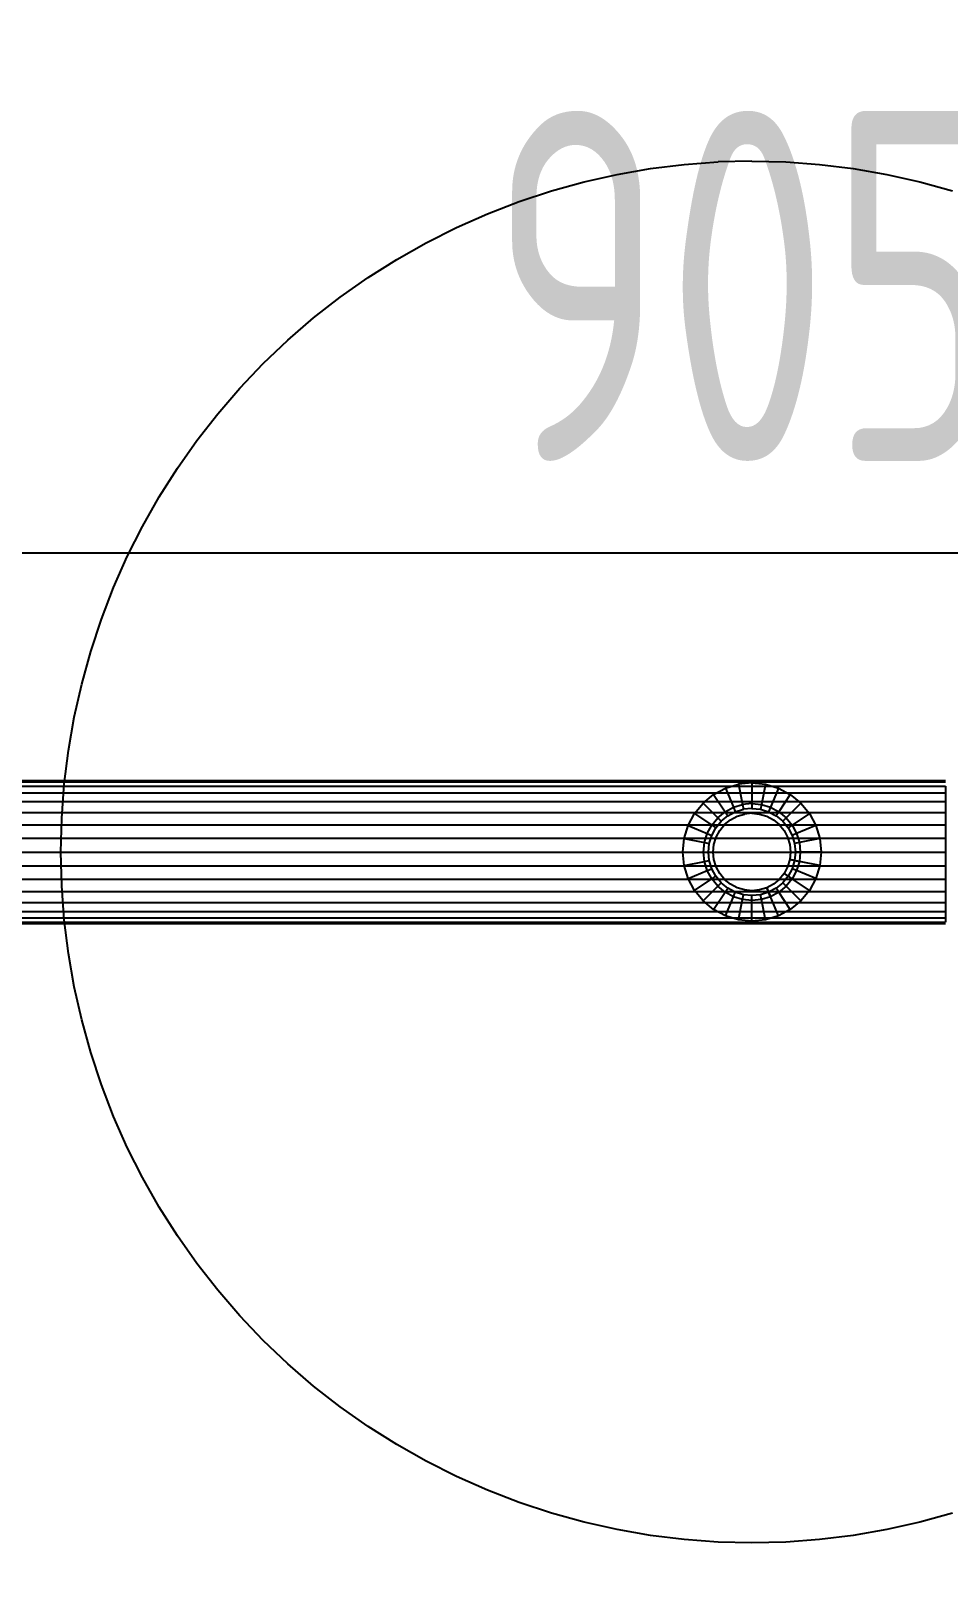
# Model space of a CAD drawing. Extents: x 11992 to 29481, y -6727 to 6811.
# Drawn here: x 17593.1 to 17792.4, y 2141.7 to 2478.8 of the extents above; entities that cross this region are included whole.
import ezdxf

# ---------------------------------------------------------------- set-up
doc = ezdxf.new("R2010")
doc.units = 0
doc.header["$MEASUREMENT"] = 0
doc.layers.get('0').update_dxf_attribs({"color": 8, "linetype": 'CONTINUOUS'})
doc.layers.get('Defpoints').update_dxf_attribs({"color": 8, "linetype": 'CONTINUOUS'})
doc.layers.add('zoylight 4标注', color=9, linetype='CONTINUOUS')
doc.layers.add('zoylight 5回路', color=4, linetype='CONTINUOUS')
doc.styles.add('CCD-DIM', font='archs.shx', dxfattribs={"width": 0.8})
doc.dimstyles.new('zoylight_DIM_40', dxfattribs={"dimscale": 40, "dimtxt": 1.9, "dimasz": 0.4, "dimexe": 0.5, "dimexo": 0.5, "dimgap": 0.5, "dimtad": 1, "dimdec": 0, "dimrnd": 5, "dimzin": 12, "dimdsep": 46, "dimtxsty": 'CCD-DIM', "dimblk": 'CCD_Dimension_Tick', "dimcen": 0.125, "dimclrd": 44, "dimclre": 44, "dimclrt": 50, "dimadec": 0, "dimazin": 0, "dimtfac": 1, "dimtdec": 0, "dimtmove": 2, "dimatfit": 3, "dimldrblk": 'CCD_Leader_Dot', "dimfxl": 0, "dimtvp": 1, "dimtolj": 1, "dimtzin": 0, "dimarcsym": 0})

# ---------------------------------------------------------------- blocks, each defined once
blk = doc.blocks.new('CCD_Dimension_Tick')
at = {"color": 0, "linetype": 'ByBlock'}
for p, q in [((-1.091, 0), (0, 0)), ((0, 0), (1.091, 0))]:
    blk.add_line(p, q, dxfattribs=at)
at = {"color": 0, "linetype": 'Continuous', "const_width": 0.608}
blk.add_lwpolyline([(-0.61, -0.61), (0.61, 0.61)], dxfattribs=at)
blk = doc.blocks.new('*D89')
at = {"layer": 'Defpoints', "color": 0, "linetype": 'Continuous'}
for p in [(17297.04, 2365.52), (17297.04, 2289.57, -312.03), (18199.83, 2289.57, -312.03)]:
    blk.add_point(p, dxfattribs=at)
at = {"layer": 'zoylight 4标注', "color": 44, "linetype": 'Continuous', "lineweight": -2}
blk.add_line((17297.04, 2309.57), (17297.04, 2385.52), dxfattribs=at)
at = {"layer": 'zoylight 4标注', "color": 44, "lineweight": -2}
for p, q in [((18199.83, 2309.57), (18199.83, 2385.52)), ((18183.83, 2365.52), (17313.04, 2365.52))]:
    blk.add_line(p, q, dxfattribs=at)
at = {"layer": 'zoylight 4标注', "color": 44, "linetype": 'Continuous', "lineweight": -2, "xscale": 16, "yscale": 16, "zscale": 16, "rotation": 180}
blk.add_blockref('CCD_Dimension_Tick', (17297.04, 2365.52), dxfattribs=at)
at = {"layer": 'zoylight 4标注', "color": 44, "linetype": 'Continuous', "lineweight": -2, "xscale": 16, "yscale": 16, "zscale": 16}
blk.add_blockref('CCD_Dimension_Tick', (18199.83, 2365.52), dxfattribs=at)
at = {"layer": 'zoylight 4标注', "color": 50, "linetype": 'Continuous', "insert": (17748.43, 2423.52), "char_height": 76, "attachment_point": 5, "style": 'CCD-DIM'}
blk.add_mtext('\\A1;905', dxfattribs=at)
blk = doc.blocks.new('CCD_Leader_Dot')
at = {"color": 0, "linetype": 'ByBlock'}
blk.add_line((-5, 0), (-10, 0), dxfattribs=at)
at = {"color": 0, "linetype": 'ByBlock', "const_width": 5}
blk.add_lwpolyline([(-2.5, 0, 1), (2.5, 0, 1)], format="xyb", close=True, dxfattribs=at)

msp = doc.modelspace()

# ---------------------------------------------------------------- linework, layer by layer
for p, q in [((17720.36, 2447.71, -324.03), (17727.61, 2448.97, -324.03)), ((17720.36, 2447.71, -312.03), (17727.61, 2448.97, -312.03)), ((17727.61, 2448.97, -324.03), (17734.92, 2449.87, -324.03)), ((17727.61, 2448.97, -312.03), (17734.92, 2449.87, -312.03)), ((17727.61, 2448.97, -324.03), (17727.61, 2448.97, -312.03)), ((17734.92, 2449.87, -324.03), (17742.26, 2450.42, -324.03)), ((17734.92, 2449.87, -312.03), (17742.26, 2450.42, -312.03)), ((17734.92, 2449.87, -324.03), (17734.92, 2449.87, -312.03)), ((17749.62, 2450.6, -324.03), (17742.26, 2450.42, -324.03)), ((17749.62, 2450.6, -312.03), (17742.26, 2450.42, -312.03)), ((17742.26, 2450.42, -324.03), (17742.26, 2450.42, -312.03)), ((17749.62, 2450.6, -324.03), (17756.98, 2450.42, -324.03)), ((17749.62, 2450.6, -312.03), (17756.98, 2450.42, -312.03)), ((17749.62, 2450.6, -324.03), (17749.62, 2450.6, -312.03)), ((17756.98, 2450.42, -324.03), (17756.98, 2450.42, -312.03)), ((17756.98, 2450.42, -324.03), (17764.32, 2449.87, -324.03)), ((17756.98, 2450.42, -312.03), (17764.32, 2449.87, -312.03)), ((17764.32, 2449.87, -324.03), (17764.32, 2449.87, -312.03)), ((17764.32, 2449.87, -324.03), (17771.63, 2448.97, -324.03)), ((17764.32, 2449.87, -312.03), (17771.63, 2448.97, -312.03)), ((17771.63, 2448.97, -324.03), (17771.63, 2448.97, -312.03)), ((17771.63, 2448.97, -324.03), (17778.88, 2447.71, -324.03)), ((17771.63, 2448.97, -312.03), (17778.88, 2447.71, -312.03)), ((17706.08, 2444.14, -324.03), (17713.17, 2446.1, -324.03)), ((17706.08, 2444.14, -312.03), (17713.17, 2446.1, -312.03)), ((17713.17, 2446.1, -324.03), (17720.36, 2447.71, -324.03)), ((17713.17, 2446.1, -312.03), (17720.36, 2447.71, -312.03)), ((17713.17, 2446.1, -324.03), (17713.17, 2446.1, -312.03)), ((17720.36, 2447.71, -324.03), (17720.36, 2447.71, -312.03)), ((17778.88, 2447.71, -324.03), (17778.88, 2447.71, -312.03)), ((17778.88, 2447.71, -324.03), (17786.07, 2446.1, -324.03)), ((17778.88, 2447.71, -312.03), (17786.07, 2446.1, -312.03)), ((17786.07, 2446.1, -324.03), (17786.07, 2446.1, -312.03)), ((17786.07, 2446.1, -324.03), (17793.16, 2444.14, -324.03)), ((17786.07, 2446.1, -312.03), (17793.16, 2444.14, -312.03)), ((17692.22, 2439.18, -324.03), (17699.09, 2441.83, -324.03)), ((17692.22, 2439.18, -312.03), (17699.09, 2441.83, -312.03)), ((17699.09, 2441.83, -324.03), (17706.08, 2444.14, -324.03)), ((17699.09, 2441.83, -312.03), (17706.08, 2444.14, -312.03)), ((17699.09, 2441.83, -324.03), (17699.09, 2441.83, -312.03)), ((17706.08, 2444.14, -324.03), (17706.08, 2444.14, -312.03)), ((17685.49, 2436.2, -324.03), (17692.22, 2439.18, -324.03)), ((17685.49, 2436.2, -312.03), (17692.22, 2439.18, -312.03)), ((17692.22, 2439.18, -324.03), (17692.22, 2439.18, -312.03)), ((17678.91, 2432.89, -324.03), (17685.49, 2436.2, -324.03)), ((17678.91, 2432.89, -312.03), (17685.49, 2436.2, -312.03)), ((17685.49, 2436.2, -324.03), (17685.49, 2436.2, -312.03)), ((17672.51, 2429.26, -324.03), (17678.91, 2432.89, -324.03)), ((17672.51, 2429.26, -312.03), (17678.91, 2432.89, -312.03)), ((17678.91, 2432.89, -324.03), (17678.91, 2432.89, -312.03)), ((17666.29, 2425.32, -324.03), (17672.51, 2429.26, -324.03)), ((17666.29, 2425.32, -312.03), (17672.51, 2429.26, -312.03)), ((17672.51, 2429.26, -324.03), (17672.51, 2429.26, -312.03)), ((17660.27, 2421.08, -324.03), (17666.29, 2425.32, -324.03)), ((17660.27, 2421.08, -312.03), (17666.29, 2425.32, -312.03)), ((17666.29, 2425.32, -324.03), (17666.29, 2425.32, -312.03)), ((17654.46, 2416.55, -324.03), (17660.27, 2421.08, -324.03)), ((17654.46, 2416.55, -312.03), (17660.27, 2421.08, -312.03)), ((17660.27, 2421.08, -324.03), (17660.27, 2421.08, -312.03)), ((17648.89, 2411.74, -324.03), (17654.46, 2416.55, -324.03)), ((17648.89, 2411.74, -312.03), (17654.46, 2416.55, -312.03)), ((17654.46, 2416.55, -324.03), (17654.46, 2416.55, -312.03)), ((17643.55, 2406.66, -324.03), (17648.89, 2411.74, -324.03)), ((17643.55, 2406.66, -312.03), (17648.89, 2411.74, -312.03)), ((17648.89, 2411.74, -324.03), (17648.89, 2411.74, -312.03)), ((17638.48, 2401.33, -324.03), (17643.55, 2406.66, -324.03)), ((17638.48, 2401.33, -312.03), (17643.55, 2406.66, -312.03)), ((17643.55, 2406.66, -324.03), (17643.55, 2406.66, -312.03)), ((17633.67, 2395.76, -324.03), (17638.48, 2401.33, -324.03)), ((17633.67, 2395.76, -312.03), (17638.48, 2401.33, -312.03)), ((17638.48, 2401.33, -324.03), (17638.48, 2401.33, -312.03)), ((17629.14, 2389.95, -324.03), (17633.67, 2395.76, -324.03)), ((17629.14, 2389.95, -312.03), (17633.67, 2395.76, -312.03)), ((17633.67, 2395.76, -324.03), (17633.67, 2395.76, -312.03)), ((17624.9, 2383.93, -324.03), (17629.14, 2389.95, -324.03)), ((17624.9, 2383.93, -312.03), (17629.14, 2389.95, -312.03)), ((17629.14, 2389.95, -324.03), (17629.14, 2389.95, -312.03)), ((17620.96, 2377.71, -324.03), (17624.9, 2383.93, -324.03)), ((17620.96, 2377.71, -312.03), (17624.9, 2383.93, -312.03)), ((17624.9, 2383.93, -324.03), (17624.9, 2383.93, -312.03)), ((17617.33, 2371.31, -324.03), (17620.96, 2377.71, -324.03)), ((17617.33, 2371.31, -312.03), (17620.96, 2377.71, -312.03)), ((17620.96, 2377.71, -324.03), (17620.96, 2377.71, -312.03)), ((17614.02, 2364.73, -324.03), (17617.33, 2371.31, -324.03)), ((17614.02, 2364.73, -312.03), (17617.33, 2371.31, -312.03)), ((17617.33, 2371.31, -324.03), (17617.33, 2371.31, -312.03)), ((17611.04, 2358, -324.03), (17614.02, 2364.73, -324.03)), ((17611.04, 2358, -312.03), (17614.02, 2364.73, -312.03)), ((17614.02, 2364.73, -324.03), (17614.02, 2364.73, -312.03)), ((17608.39, 2351.13, -324.03), (17611.04, 2358, -324.03)), ((17608.39, 2351.13, -312.03), (17611.04, 2358, -312.03)), ((17611.04, 2358, -324.03), (17611.04, 2358, -312.03)), ((17606.08, 2344.14, -324.03), (17608.39, 2351.13, -324.03)), ((17606.08, 2344.14, -312.03), (17608.39, 2351.13, -312.03)), ((17608.39, 2351.13, -324.03), (17608.39, 2351.13, -312.03)), ((17604.12, 2337.04, -324.03), (17606.08, 2344.14, -324.03)), ((17604.12, 2337.04, -312.03), (17606.08, 2344.14, -312.03)), ((17606.08, 2344.14, -324.03), (17606.08, 2344.14, -312.03)), ((17602.5, 2329.86, -324.03), (17604.12, 2337.04, -324.03)), ((17602.5, 2329.86, -312.03), (17604.12, 2337.04, -312.03)), ((17604.12, 2337.04, -324.03), (17604.12, 2337.04, -312.03)), ((17601.24, 2322.61, -324.03), (17602.5, 2329.86, -324.03)), ((17601.24, 2322.61, -312.03), (17602.5, 2329.86, -312.03)), ((17602.5, 2329.86, -324.03), (17602.5, 2329.86, -312.03)), ((17600.34, 2315.3, -324.03), (17601.24, 2322.61, -324.03)), ((17600.34, 2315.3, -312.03), (17601.24, 2322.61, -312.03)), ((17601.24, 2322.61, -324.03), (17601.24, 2322.61, -312.03)), ((17311.62, 2316.1, -240.43), (17791.62, 2316.1, -240.43)), ((17311.62, 2315.8, -243.45), (17791.62, 2315.8, -243.45)), ((17311.62, 2315.8, -237.4), (17791.62, 2315.8, -237.4)), ((17311.62, 2314.92, -246.36), (17791.62, 2314.92, -246.36)), ((17311.62, 2314.92, -234.49), (17791.62, 2314.92, -234.49)), ((17311.62, 2313.48, -231.81), (17791.62, 2313.48, -231.81)), ((17311.62, 2313.48, -249.04), (17791.62, 2313.48, -249.04)), ((17599.8, 2307.96, -324.03), (17600.34, 2315.3, -324.03)), ((17599.8, 2307.96, -312.03), (17600.34, 2315.3, -312.03)), ((17600.34, 2315.3, -324.03), (17600.34, 2315.3, -312.03)), ((17739.01, 2311.2, -312.03), (17741.29, 2313.07, -312.03)), ((17739.01, 2311.2, -287.03), (17741.29, 2313.07, -287.03)), ((17741.29, 2313.07, -312.03), (17743.88, 2314.46, -312.03)), ((17741.29, 2313.07, -287.03), (17743.88, 2314.46, -287.03)), ((17741.29, 2313.07, -312.03), (17741.29, 2313.07, -287.03)), ((17741.29, 2313.07, -287.03), (17743.79, 2309.33, -287.03)), ((17743.88, 2314.46, -312.03), (17746.69, 2315.31, -312.03)), ((17743.88, 2314.46, -287.03), (17746.69, 2315.31, -287.03)), ((17743.88, 2314.46, -312.03), (17743.88, 2314.46, -287.03)), ((17743.88, 2314.46, -287.03), (17745.6, 2310.3, -287.03)), ((17749.62, 2315.6, -312.03), (17746.69, 2315.31, -312.03)), ((17749.62, 2315.6, -287.03), (17746.69, 2315.31, -287.03)), ((17746.69, 2315.31, -312.03), (17746.69, 2315.31, -287.03)), ((17746.69, 2315.31, -287.03), (17747.57, 2310.9, -287.03)), ((17749.62, 2315.6, -312.03), (17752.55, 2315.31, -312.03)), ((17749.62, 2315.6, -287.03), (17752.55, 2315.31, -287.03)), ((17749.62, 2315.6, -312.03), (17749.62, 2315.6, -287.03)), ((17749.62, 2315.6, -287.03), (17749.62, 2311.1, -287.03)), ((17752.55, 2315.31, -287.03), (17751.67, 2310.9, -287.03)), ((17752.55, 2315.31, -312.03), (17752.55, 2315.31, -287.03)), ((17752.55, 2315.31, -312.03), (17755.36, 2314.46, -312.03)), ((17752.55, 2315.31, -287.03), (17755.36, 2314.46, -287.03)), ((17755.36, 2314.46, -287.03), (17753.64, 2310.3, -287.03)), ((17755.36, 2314.46, -312.03), (17755.36, 2314.46, -287.03)), ((17755.36, 2314.46, -312.03), (17757.95, 2313.07, -312.03)), ((17755.36, 2314.46, -287.03), (17757.95, 2313.07, -287.03)), ((17757.95, 2313.07, -287.03), (17755.45, 2309.33, -287.03)), ((17757.95, 2313.07, -312.03), (17757.95, 2313.07, -287.03)), ((17757.95, 2313.07, -312.03), (17760.23, 2311.2, -312.03)), ((17757.95, 2313.07, -287.03), (17760.23, 2311.2, -287.03)), ((17791.62, 2314.92, -246.36), (17791.62, 2286.28, -234.49)), ((17791.62, 2313.48, -249.04), (17791.62, 2285.39, -243.45)), ((17311.62, 2311.56, -229.47), (17791.62, 2311.56, -229.47)), ((17311.62, 2311.56, -251.39), (17791.62, 2311.56, -251.39)), ((17737.15, 2308.93, -312.03), (17739.01, 2311.2, -312.03)), ((17737.15, 2308.93, -287.03), (17739.01, 2311.2, -287.03)), ((17739.01, 2311.2, -312.03), (17739.01, 2311.2, -287.03)), ((17739.01, 2311.2, -287.03), (17742.2, 2308.02, -287.03)), ((17743.79, 2309.33, -287.03), (17745.6, 2310.3, -287.03)), ((17743.79, 2309.33, -278.03), (17745.6, 2310.3, -278.03)), ((17743.79, 2309.33, -266.03), (17745.6, 2310.3, -266.03)), ((17745.6, 2310.3, -287.03), (17747.57, 2310.9, -287.03)), ((17745.6, 2310.3, -278.03), (17747.57, 2310.9, -278.03)), ((17745.6, 2310.3, -266.03), (17747.57, 2310.9, -266.03)), ((17745.6, 2310.3, -287.03), (17745.6, 2310.3, -278.03)), ((17745.6, 2310.3, -278.03), (17745.6, 2310.3, -266.03)), ((17745.6, 2310.3, -266.03), (17746, 2309.33, -266.03)), ((17746, 2309.33, -266.03), (17747.78, 2309.87, -266.03)), ((17746, 2309.33, -246.03), (17747.78, 2309.87, -246.03)), ((17749.62, 2311.1, -287.03), (17747.57, 2310.9, -287.03)), ((17749.62, 2311.1, -278.03), (17747.57, 2310.9, -278.03)), ((17749.62, 2311.1, -266.03), (17747.57, 2310.9, -266.03)), ((17747.57, 2310.9, -287.03), (17747.57, 2310.9, -278.03)), ((17747.57, 2310.9, -278.03), (17747.57, 2310.9, -266.03)), ((17747.57, 2310.9, -266.03), (17747.78, 2309.87, -266.03)), ((17749.62, 2310.05, -266.03), (17747.78, 2309.87, -266.03)), ((17749.62, 2310.05, -246.03), (17747.78, 2309.87, -246.03)), ((17747.78, 2309.87, -266.03), (17747.78, 2309.87, -246.03)), ((17749.62, 2311.1, -287.03), (17751.67, 2310.9, -287.03)), ((17749.62, 2311.1, -278.03), (17751.67, 2310.9, -278.03)), ((17749.62, 2311.1, -287.03), (17749.62, 2311.1, -278.03)), ((17749.62, 2311.1, -278.03), (17749.62, 2311.1, -266.03)), ((17749.62, 2311.1, -266.03), (17751.67, 2310.9, -266.03)), ((17749.62, 2311.1, -266.03), (17749.62, 2310.05, -266.03)), ((17749.62, 2310.05, -266.03), (17751.46, 2309.87, -266.03)), ((17749.62, 2310.05, -246.03), (17751.46, 2309.87, -246.03)), ((17749.62, 2310.05, -266.03), (17749.62, 2310.05, -246.03)), ((17751.67, 2310.9, -266.03), (17751.46, 2309.87, -266.03)), ((17751.46, 2309.87, -266.03), (17753.24, 2309.33, -266.03)), ((17751.46, 2309.87, -246.03), (17753.24, 2309.33, -246.03)), ((17751.46, 2309.87, -266.03), (17751.46, 2309.87, -246.03)), ((17751.67, 2310.9, -287.03), (17753.64, 2310.3, -287.03)), ((17751.67, 2310.9, -278.03), (17753.64, 2310.3, -278.03)), ((17751.67, 2310.9, -287.03), (17751.67, 2310.9, -278.03)), ((17751.67, 2310.9, -278.03), (17751.67, 2310.9, -266.03)), ((17751.67, 2310.9, -266.03), (17753.64, 2310.3, -266.03)), ((17753.64, 2310.3, -266.03), (17753.24, 2309.33, -266.03)), ((17753.64, 2310.3, -287.03), (17755.45, 2309.33, -287.03)), ((17753.64, 2310.3, -278.03), (17755.45, 2309.33, -278.03)), ((17753.64, 2310.3, -287.03), (17753.64, 2310.3, -278.03)), ((17753.64, 2310.3, -278.03), (17753.64, 2310.3, -266.03)), ((17753.64, 2310.3, -266.03), (17755.45, 2309.33, -266.03)), ((17760.23, 2311.2, -287.03), (17757.05, 2308.02, -287.03)), ((17760.23, 2311.2, -312.03), (17760.23, 2311.2, -287.03)), ((17760.23, 2311.2, -312.03), (17762.09, 2308.93, -312.03)), ((17760.23, 2311.2, -287.03), (17762.09, 2308.93, -287.03)), ((17311.62, 2309.21, -227.54), (17791.62, 2309.21, -227.54)), ((17311.62, 2309.21, -253.31), (17791.62, 2309.21, -253.31)), ((17311.62, 2306.53, -226.11), (17791.62, 2306.53, -226.11)), ((17311.62, 2306.53, -254.75), (17791.62, 2306.53, -254.75)), ((17599.62, 2300.6, -324.03), (17599.8, 2307.96, -324.03)), ((17599.62, 2300.6, -312.03), (17599.8, 2307.96, -312.03)), ((17599.8, 2307.96, -324.03), (17599.8, 2307.96, -312.03)), ((17734.91, 2303.52, -312.03), (17735.76, 2306.34, -312.03)), ((17734.91, 2303.52, -287.03), (17735.76, 2306.34, -287.03)), ((17735.76, 2306.34, -312.03), (17737.15, 2308.93, -312.03)), ((17735.76, 2306.34, -287.03), (17737.15, 2308.93, -287.03)), ((17735.76, 2306.34, -312.03), (17735.76, 2306.34, -287.03)), ((17735.76, 2306.34, -287.03), (17739.92, 2304.62, -287.03)), ((17737.15, 2308.93, -312.03), (17737.15, 2308.93, -287.03)), ((17737.15, 2308.93, -287.03), (17740.89, 2306.43, -287.03)), ((17739.92, 2304.62, -287.03), (17740.89, 2306.43, -287.03)), ((17739.92, 2304.62, -278.03), (17740.89, 2306.43, -278.03)), ((17739.92, 2304.62, -266.03), (17740.89, 2306.43, -266.03)), ((17740.89, 2306.43, -287.03), (17742.2, 2308.02, -287.03)), ((17740.89, 2306.43, -278.03), (17742.2, 2308.02, -278.03)), ((17740.89, 2306.43, -266.03), (17742.2, 2308.02, -266.03)), ((17740.89, 2306.43, -287.03), (17740.89, 2306.43, -278.03)), ((17740.89, 2306.43, -278.03), (17740.89, 2306.43, -266.03)), ((17740.89, 2306.43, -266.03), (17741.76, 2305.85, -266.03)), ((17741.76, 2305.85, -266.03), (17742.94, 2307.28, -266.03)), ((17741.76, 2305.85, -246.03), (17742.94, 2307.28, -246.03)), ((17742.2, 2308.02, -287.03), (17743.79, 2309.33, -287.03)), ((17742.2, 2308.02, -278.03), (17743.79, 2309.33, -278.03)), ((17742.2, 2308.02, -266.03), (17743.79, 2309.33, -266.03)), ((17742.2, 2308.02, -287.03), (17742.2, 2308.02, -278.03)), ((17742.2, 2308.02, -278.03), (17742.2, 2308.02, -266.03)), ((17742.2, 2308.02, -266.03), (17742.94, 2307.28, -266.03)), ((17742.64, 2305.26, -282.03), (17743.68, 2306.54, -282.03)), ((17742.94, 2307.28, -266.03), (17744.37, 2308.45, -266.03)), ((17742.94, 2307.28, -246.03), (17744.37, 2308.45, -246.03)), ((17742.94, 2307.28, -266.03), (17742.94, 2307.28, -246.03)), ((17743.68, 2306.54, -282.03), (17744.95, 2307.58, -282.03)), ((17743.79, 2309.33, -287.03), (17743.79, 2309.33, -278.03)), ((17743.79, 2309.33, -278.03), (17743.79, 2309.33, -266.03)), ((17743.79, 2309.33, -266.03), (17744.37, 2308.45, -266.03)), ((17744.37, 2308.45, -266.03), (17746, 2309.33, -266.03)), ((17744.37, 2308.45, -246.03), (17746, 2309.33, -246.03)), ((17744.37, 2308.45, -266.03), (17744.37, 2308.45, -246.03)), ((17744.95, 2307.58, -282.03), (17746.41, 2308.36, -282.03)), ((17746, 2309.33, -266.03), (17746, 2309.33, -246.03)), ((17746.41, 2308.36, -282.03), (17747.98, 2308.84, -282.03)), ((17749.62, 2309, -282.03), (17747.98, 2308.84, -282.03)), ((17749.62, 2309, -282.03), (17751.26, 2308.84, -282.03)), ((17751.26, 2308.84, -282.03), (17752.84, 2308.36, -282.03)), ((17752.84, 2308.36, -282.03), (17754.29, 2307.58, -282.03)), ((17753.24, 2309.33, -266.03), (17754.87, 2308.45, -266.03)), ((17753.24, 2309.33, -246.03), (17754.87, 2308.45, -246.03)), ((17753.24, 2309.33, -266.03), (17753.24, 2309.33, -246.03)), ((17754.29, 2307.58, -282.03), (17755.56, 2306.54, -282.03)), ((17755.45, 2309.33, -266.03), (17754.87, 2308.45, -266.03)), ((17754.87, 2308.45, -266.03), (17756.3, 2307.28, -266.03)), ((17754.87, 2308.45, -246.03), (17756.3, 2307.28, -246.03)), ((17754.87, 2308.45, -266.03), (17754.87, 2308.45, -246.03)), ((17755.45, 2309.33, -287.03), (17757.05, 2308.02, -287.03)), ((17755.45, 2309.33, -278.03), (17757.05, 2308.02, -278.03)), ((17755.45, 2309.33, -287.03), (17755.45, 2309.33, -278.03)), ((17755.45, 2309.33, -278.03), (17755.45, 2309.33, -266.03)), ((17755.45, 2309.33, -266.03), (17757.05, 2308.02, -266.03)), ((17755.56, 2306.54, -282.03), (17756.6, 2305.26, -282.03)), ((17757.05, 2308.02, -266.03), (17756.3, 2307.28, -266.03)), ((17756.3, 2307.28, -266.03), (17757.48, 2305.85, -266.03)), ((17756.3, 2307.28, -246.03), (17757.48, 2305.85, -246.03)), ((17756.3, 2307.28, -266.03), (17756.3, 2307.28, -246.03)), ((17757.05, 2308.02, -287.03), (17758.35, 2306.43, -287.03)), ((17757.05, 2308.02, -278.03), (17758.35, 2306.43, -278.03)), ((17757.05, 2308.02, -287.03), (17757.05, 2308.02, -278.03)), ((17757.05, 2308.02, -278.03), (17757.05, 2308.02, -266.03)), ((17757.05, 2308.02, -266.03), (17758.35, 2306.43, -266.03)), ((17758.35, 2306.43, -266.03), (17757.48, 2305.85, -266.03)), ((17762.09, 2308.93, -287.03), (17758.35, 2306.43, -287.03)), ((17758.35, 2306.43, -287.03), (17759.32, 2304.62, -287.03)), ((17758.35, 2306.43, -278.03), (17759.32, 2304.62, -278.03)), ((17758.35, 2306.43, -287.03), (17758.35, 2306.43, -278.03)), ((17758.35, 2306.43, -278.03), (17758.35, 2306.43, -266.03)), ((17758.35, 2306.43, -266.03), (17759.32, 2304.62, -266.03)), ((17763.48, 2306.34, -287.03), (17759.32, 2304.62, -287.03)), ((17762.09, 2308.93, -312.03), (17762.09, 2308.93, -287.03)), ((17762.09, 2308.93, -312.03), (17763.48, 2306.34, -312.03)), ((17762.09, 2308.93, -287.03), (17763.48, 2306.34, -287.03)), ((17763.48, 2306.34, -312.03), (17763.48, 2306.34, -287.03)), ((17763.48, 2306.34, -312.03), (17764.33, 2303.52, -312.03)), ((17763.48, 2306.34, -287.03), (17764.33, 2303.52, -287.03)), ((17311.62, 2303.62, -225.22), (17791.62, 2303.62, -225.22)), ((17311.62, 2303.62, -255.63), (17791.62, 2303.62, -255.63)), ((17734.62, 2300.6, -312.03), (17734.91, 2303.52, -312.03)), ((17734.62, 2300.6, -287.03), (17734.91, 2303.52, -287.03)), ((17734.91, 2303.52, -312.03), (17734.91, 2303.52, -287.03)), ((17734.91, 2303.52, -287.03), (17739.32, 2302.65, -287.03)), ((17739.32, 2302.65, -287.03), (17739.92, 2304.62, -287.03)), ((17739.32, 2302.65, -278.03), (17739.92, 2304.62, -278.03)), ((17739.32, 2302.65, -266.03), (17739.92, 2304.62, -266.03)), ((17739.92, 2304.62, -287.03), (17739.92, 2304.62, -278.03)), ((17739.92, 2304.62, -278.03), (17739.92, 2304.62, -266.03)), ((17739.92, 2304.62, -266.03), (17740.89, 2304.21, -266.03)), ((17740.35, 2302.44, -266.03), (17740.89, 2304.21, -266.03)), ((17740.35, 2302.44, -246.03), (17740.89, 2304.21, -246.03)), ((17740.89, 2304.21, -266.03), (17741.76, 2305.85, -266.03)), ((17740.89, 2304.21, -246.03), (17741.76, 2305.85, -246.03)), ((17740.89, 2304.21, -266.03), (17740.89, 2304.21, -246.03)), ((17741.38, 2302.24, -282.03), (17741.86, 2303.81, -282.03)), ((17741.76, 2305.85, -266.03), (17741.76, 2305.85, -246.03)), ((17741.86, 2303.81, -282.03), (17742.64, 2305.26, -282.03)), ((17756.6, 2305.26, -282.03), (17757.38, 2303.81, -282.03)), ((17757.38, 2303.81, -282.03), (17757.86, 2302.24, -282.03)), ((17757.48, 2305.85, -266.03), (17758.35, 2304.21, -266.03)), ((17757.48, 2305.85, -246.03), (17758.35, 2304.21, -246.03)), ((17757.48, 2305.85, -266.03), (17757.48, 2305.85, -246.03)), ((17759.32, 2304.62, -266.03), (17758.35, 2304.21, -266.03)), ((17758.35, 2304.21, -266.03), (17758.89, 2302.44, -266.03)), ((17758.35, 2304.21, -246.03), (17758.89, 2302.44, -246.03)), ((17758.35, 2304.21, -266.03), (17758.35, 2304.21, -246.03)), ((17759.32, 2304.62, -287.03), (17759.92, 2302.65, -287.03)), ((17759.32, 2304.62, -278.03), (17759.92, 2302.65, -278.03)), ((17759.32, 2304.62, -287.03), (17759.32, 2304.62, -278.03)), ((17759.32, 2304.62, -278.03), (17759.32, 2304.62, -266.03)), ((17759.32, 2304.62, -266.03), (17759.92, 2302.65, -266.03)), ((17764.33, 2303.52, -287.03), (17759.92, 2302.65, -287.03)), ((17764.33, 2303.52, -312.03), (17764.33, 2303.52, -287.03)), ((17764.33, 2303.52, -312.03), (17764.62, 2300.6, -312.03)), ((17764.33, 2303.52, -287.03), (17764.62, 2300.6, -287.03)), ((17299.62, 2300.6, -209.43), (17791.62, 2300.6, -224.93)), ((17299.62, 2300.6, -271.43), (17791.62, 2300.6, -255.93)), ((17599.8, 2293.24, -324.03), (17599.62, 2300.6, -324.03)), ((17599.8, 2293.24, -312.03), (17599.62, 2300.6, -312.03)), ((17599.62, 2300.6, -324.03), (17599.62, 2300.6, -312.03)), ((17734.91, 2297.67, -312.03), (17734.62, 2300.6, -312.03)), ((17734.91, 2297.67, -287.03), (17734.62, 2300.6, -287.03)), ((17734.62, 2300.6, -312.03), (17740.17, 2300.6, -246.03)), ((17739.12, 2300.6, -287.03), (17739.32, 2302.65, -287.03)), ((17739.12, 2300.6, -278.03), (17739.32, 2302.65, -278.03)), ((17739.12, 2300.6, -266.03), (17739.32, 2302.65, -266.03)), ((17739.32, 2298.55, -287.03), (17739.12, 2300.6, -287.03)), ((17739.32, 2298.55, -278.03), (17739.12, 2300.6, -278.03)), ((17739.32, 2298.55, -266.03), (17739.12, 2300.6, -266.03)), ((17739.32, 2302.65, -287.03), (17739.32, 2302.65, -278.03)), ((17739.32, 2302.65, -278.03), (17739.32, 2302.65, -266.03)), ((17739.32, 2302.65, -266.03), (17740.35, 2302.44, -266.03)), ((17740.17, 2300.6, -266.03), (17740.35, 2302.44, -266.03)), ((17740.17, 2300.6, -246.03), (17740.35, 2302.44, -246.03)), ((17740.35, 2298.75, -266.03), (17740.17, 2300.6, -266.03)), ((17740.35, 2298.75, -246.03), (17740.17, 2300.6, -246.03)), ((17740.35, 2302.44, -266.03), (17740.35, 2302.44, -246.03)), ((17741.22, 2300.6, -282.03), (17741.38, 2302.24, -282.03)), ((17741.38, 2298.96, -282.03), (17741.22, 2300.6, -282.03)), ((17757.86, 2302.24, -282.03), (17758.02, 2300.6, -282.03)), ((17758.02, 2300.6, -282.03), (17757.86, 2298.96, -282.03)), ((17759.92, 2302.65, -266.03), (17758.89, 2302.44, -266.03)), ((17758.89, 2302.44, -266.03), (17759.07, 2300.6, -266.03)), ((17758.89, 2302.44, -246.03), (17759.07, 2300.6, -246.03)), ((17758.89, 2302.44, -266.03), (17758.89, 2302.44, -246.03)), ((17759.07, 2300.6, -266.03), (17758.89, 2298.75, -266.03)), ((17759.07, 2300.6, -246.03), (17758.89, 2298.75, -246.03)), ((17760.12, 2300.6, -266.03), (17759.07, 2300.6, -246.03)), ((17759.92, 2302.65, -287.03), (17760.12, 2300.6, -287.03)), ((17759.92, 2302.65, -278.03), (17760.12, 2300.6, -278.03)), ((17759.92, 2302.65, -287.03), (17759.92, 2302.65, -278.03)), ((17759.92, 2302.65, -278.03), (17759.92, 2302.65, -266.03)), ((17759.92, 2302.65, -266.03), (17760.12, 2300.6, -266.03)), ((17760.12, 2300.6, -287.03), (17759.92, 2298.55, -287.03)), ((17760.12, 2300.6, -278.03), (17759.92, 2298.55, -278.03)), ((17760.12, 2300.6, -266.03), (17759.92, 2298.55, -266.03)), ((17764.62, 2300.6, -287.03), (17760.12, 2300.6, -266.03)), ((17764.62, 2300.6, -312.03), (17764.33, 2297.67, -312.03)), ((17764.62, 2300.6, -287.03), (17764.33, 2297.67, -287.03)), ((17764.62, 2300.6, -312.03), (17764.62, 2300.6, -287.03)), ((17311.62, 2297.57, -255.63), (17791.62, 2297.57, -255.63)), ((17311.62, 2297.57, -225.22), (17791.62, 2297.57, -225.22)), ((17734.91, 2297.67, -287.03), (17739.32, 2298.55, -287.03)), ((17735.76, 2294.86, -312.03), (17734.91, 2297.67, -312.03)), ((17735.76, 2294.86, -287.03), (17734.91, 2297.67, -287.03)), ((17734.91, 2297.67, -312.03), (17734.91, 2297.67, -287.03)), ((17735.76, 2294.86, -287.03), (17739.92, 2296.58, -287.03)), ((17739.32, 2298.55, -266.03), (17740.35, 2298.75, -266.03)), ((17739.92, 2296.58, -287.03), (17739.32, 2298.55, -287.03)), ((17739.92, 2296.58, -278.03), (17739.32, 2298.55, -278.03)), ((17739.32, 2298.55, -287.03), (17739.32, 2298.55, -278.03)), ((17739.32, 2298.55, -278.03), (17739.32, 2298.55, -266.03)), ((17739.92, 2296.58, -266.03), (17739.32, 2298.55, -266.03)), ((17739.92, 2296.58, -266.03), (17740.89, 2296.98, -266.03)), ((17740.89, 2294.76, -287.03), (17739.92, 2296.58, -287.03)), ((17740.89, 2294.76, -278.03), (17739.92, 2296.58, -278.03)), ((17739.92, 2296.58, -287.03), (17739.92, 2296.58, -278.03)), ((17739.92, 2296.58, -278.03), (17739.92, 2296.58, -266.03)), ((17740.89, 2294.76, -266.03), (17739.92, 2296.58, -266.03)), ((17740.89, 2296.98, -266.03), (17740.35, 2298.75, -266.03)), ((17740.89, 2296.98, -246.03), (17740.35, 2298.75, -246.03)), ((17740.35, 2298.75, -266.03), (17740.35, 2298.75, -246.03)), ((17741.76, 2295.35, -266.03), (17740.89, 2296.98, -266.03)), ((17741.76, 2295.35, -246.03), (17740.89, 2296.98, -246.03)), ((17740.89, 2296.98, -266.03), (17740.89, 2296.98, -246.03)), ((17741.86, 2297.38, -282.03), (17741.38, 2298.96, -282.03)), ((17742.64, 2295.93, -282.03), (17741.86, 2297.38, -282.03)), ((17757.38, 2297.38, -282.03), (17756.6, 2295.93, -282.03)), ((17757.86, 2298.96, -282.03), (17757.38, 2297.38, -282.03)), ((17758.35, 2296.98, -266.03), (17757.48, 2295.35, -266.03)), ((17758.35, 2296.98, -246.03), (17757.48, 2295.35, -246.03)), ((17759.92, 2298.55, -287.03), (17757.86, 2298.96, -282.03)), ((17757.86, 2298.96, -282.03), (17759.92, 2298.55, -278.03)), ((17758.89, 2298.75, -266.03), (17758.35, 2296.98, -266.03)), ((17758.89, 2298.75, -246.03), (17758.35, 2296.98, -246.03)), ((17759.32, 2296.58, -266.03), (17758.35, 2296.98, -266.03)), ((17758.35, 2296.98, -266.03), (17758.35, 2296.98, -246.03)), ((17759.32, 2296.58, -287.03), (17758.35, 2294.76, -287.03)), ((17759.32, 2296.58, -278.03), (17758.35, 2294.76, -278.03)), ((17759.32, 2296.58, -266.03), (17758.35, 2294.76, -266.03)), ((17759.92, 2298.55, -266.03), (17758.89, 2298.75, -266.03)), ((17758.89, 2298.75, -266.03), (17758.89, 2298.75, -246.03)), ((17759.92, 2298.55, -287.03), (17759.32, 2296.58, -287.03)), ((17759.92, 2298.55, -278.03), (17759.32, 2296.58, -278.03)), ((17759.92, 2298.55, -266.03), (17759.32, 2296.58, -266.03)), ((17763.48, 2294.86, -287.03), (17759.32, 2296.58, -287.03)), ((17759.32, 2296.58, -287.03), (17759.32, 2296.58, -278.03)), ((17759.32, 2296.58, -278.03), (17759.32, 2296.58, -266.03)), ((17764.33, 2297.67, -287.03), (17759.92, 2298.55, -287.03)), ((17759.92, 2298.55, -278.03), (17759.92, 2298.55, -266.03)), ((17764.33, 2297.67, -312.03), (17763.48, 2294.86, -312.03)), ((17764.33, 2297.67, -287.03), (17763.48, 2294.86, -287.03)), ((17764.33, 2297.67, -312.03), (17764.33, 2297.67, -287.03)), ((17311.62, 2294.67, -226.11), (17791.62, 2294.67, -226.11)), ((17311.62, 2294.67, -254.75), (17791.62, 2294.67, -254.75)), ((17600.34, 2285.89, -324.03), (17599.8, 2293.24, -324.03)), ((17600.34, 2285.89, -312.03), (17599.8, 2293.24, -312.03)), ((17599.8, 2293.24, -324.03), (17599.8, 2293.24, -312.03)), ((17737.15, 2292.26, -312.03), (17735.76, 2294.86, -312.03)), ((17737.15, 2292.26, -287.03), (17735.76, 2294.86, -287.03)), ((17735.76, 2294.86, -312.03), (17735.76, 2294.86, -287.03)), ((17737.15, 2292.26, -287.03), (17740.89, 2294.76, -287.03)), ((17739.01, 2289.99, -287.03), (17742.2, 2293.17, -287.03)), ((17740.89, 2294.76, -266.03), (17741.76, 2295.35, -266.03)), ((17742.2, 2293.17, -287.03), (17740.89, 2294.76, -287.03)), ((17742.2, 2293.17, -278.03), (17740.89, 2294.76, -278.03)), ((17740.89, 2294.76, -287.03), (17740.89, 2294.76, -278.03)), ((17740.89, 2294.76, -278.03), (17740.89, 2294.76, -266.03)), ((17742.2, 2293.17, -266.03), (17740.89, 2294.76, -266.03)), ((17742.94, 2293.91, -266.03), (17741.76, 2295.35, -266.03)), ((17742.94, 2293.91, -246.03), (17741.76, 2295.35, -246.03)), ((17741.76, 2295.35, -266.03), (17741.76, 2295.35, -246.03)), ((17742.2, 2293.17, -266.03), (17742.94, 2293.91, -266.03)), ((17743.79, 2291.87, -287.03), (17742.2, 2293.17, -287.03)), ((17743.79, 2291.87, -278.03), (17742.2, 2293.17, -278.03)), ((17742.2, 2293.17, -287.03), (17742.2, 2293.17, -278.03)), ((17742.2, 2293.17, -278.03), (17742.2, 2293.17, -266.03)), ((17743.79, 2291.87, -266.03), (17742.2, 2293.17, -266.03)), ((17743.68, 2294.66, -282.03), (17742.64, 2295.93, -282.03)), ((17744.37, 2292.74, -266.03), (17742.94, 2293.91, -266.03)), ((17744.37, 2292.74, -246.03), (17742.94, 2293.91, -246.03)), ((17742.94, 2293.91, -266.03), (17742.94, 2293.91, -246.03)), ((17744.95, 2293.61, -282.03), (17743.68, 2294.66, -282.03)), ((17746.41, 2292.84, -282.03), (17744.95, 2293.61, -282.03)), ((17747.98, 2292.36, -282.03), (17746.41, 2292.84, -282.03)), ((17752.84, 2292.84, -282.03), (17751.26, 2292.36, -282.03)), ((17754.29, 2293.61, -282.03), (17752.84, 2292.84, -282.03)), ((17755.36, 2286.74, -287.03), (17752.84, 2292.84, -282.03)), ((17752.84, 2292.84, -282.03), (17753.64, 2290.9, -278.03)), ((17755.56, 2294.66, -282.03), (17754.29, 2293.61, -282.03)), ((17756.3, 2293.91, -266.03), (17754.87, 2292.74, -266.03)), ((17756.3, 2293.91, -246.03), (17754.87, 2292.74, -246.03)), ((17757.05, 2293.17, -287.03), (17755.45, 2291.87, -287.03)), ((17757.05, 2293.17, -278.03), (17755.45, 2291.87, -278.03)), ((17757.05, 2293.17, -266.03), (17755.45, 2291.87, -266.03)), ((17756.6, 2295.93, -282.03), (17755.56, 2294.66, -282.03)), ((17757.48, 2295.35, -266.03), (17756.3, 2293.91, -266.03)), ((17757.48, 2295.35, -246.03), (17756.3, 2293.91, -246.03)), ((17757.05, 2293.17, -266.03), (17756.3, 2293.91, -266.03)), ((17756.3, 2293.91, -266.03), (17756.3, 2293.91, -246.03)), ((17758.35, 2294.76, -287.03), (17756.6, 2295.93, -282.03)), ((17756.6, 2295.93, -282.03), (17758.35, 2294.76, -278.03)), ((17758.35, 2294.76, -287.03), (17757.05, 2293.17, -287.03)), ((17758.35, 2294.76, -278.03), (17757.05, 2293.17, -278.03)), ((17758.35, 2294.76, -266.03), (17757.05, 2293.17, -266.03)), ((17760.23, 2289.99, -287.03), (17757.05, 2293.17, -287.03)), ((17757.05, 2293.17, -287.03), (17757.05, 2293.17, -278.03)), ((17757.05, 2293.17, -278.03), (17757.05, 2293.17, -266.03)), ((17758.35, 2294.76, -266.03), (17757.48, 2295.35, -266.03)), ((17757.48, 2295.35, -266.03), (17757.48, 2295.35, -246.03)), ((17762.09, 2292.26, -287.03), (17758.35, 2294.76, -287.03)), ((17758.35, 2294.76, -278.03), (17758.35, 2294.76, -266.03)), ((17763.48, 2294.86, -312.03), (17762.09, 2292.26, -312.03)), ((17763.48, 2294.86, -287.03), (17762.09, 2292.26, -287.03)), ((17763.48, 2294.86, -312.03), (17763.48, 2294.86, -287.03)), ((17311.62, 2291.99, -253.31), (17791.62, 2291.99, -253.31)), ((17311.62, 2291.99, -227.54), (17791.62, 2291.99, -227.54)), ((17311.62, 2289.64, -251.39), (17791.62, 2289.64, -251.39)), ((17311.62, 2289.64, -229.47), (17791.62, 2289.64, -229.47)), ((17739.01, 2289.99, -312.03), (17737.15, 2292.26, -312.03)), ((17739.01, 2289.99, -287.03), (17737.15, 2292.26, -287.03)), ((17737.15, 2292.26, -312.03), (17737.15, 2292.26, -287.03)), ((17741.29, 2288.12, -312.03), (17739.01, 2289.99, -312.03)), ((17741.29, 2288.12, -287.03), (17739.01, 2289.99, -287.03)), ((17739.01, 2289.99, -312.03), (17739.01, 2289.99, -287.03)), ((17741.29, 2288.12, -287.03), (17743.79, 2291.87, -287.03)), ((17743.79, 2291.87, -266.03), (17744.37, 2292.74, -266.03)), ((17745.6, 2290.9, -287.03), (17743.79, 2291.87, -287.03)), ((17745.6, 2290.9, -278.03), (17743.79, 2291.87, -278.03)), ((17743.79, 2291.87, -287.03), (17743.79, 2291.87, -278.03)), ((17743.79, 2291.87, -278.03), (17743.79, 2291.87, -266.03)), ((17745.6, 2290.9, -266.03), (17743.79, 2291.87, -266.03)), ((17743.88, 2286.74, -287.03), (17745.6, 2290.9, -287.03)), ((17746, 2291.87, -266.03), (17744.37, 2292.74, -266.03)), ((17746, 2291.87, -246.03), (17744.37, 2292.74, -246.03)), ((17744.37, 2292.74, -266.03), (17744.37, 2292.74, -246.03)), ((17745.6, 2290.9, -266.03), (17746, 2291.87, -266.03)), ((17747.57, 2290.3, -287.03), (17745.6, 2290.9, -287.03)), ((17747.57, 2290.3, -278.03), (17745.6, 2290.9, -278.03)), ((17745.6, 2290.9, -287.03), (17745.6, 2290.9, -278.03)), ((17745.6, 2290.9, -278.03), (17745.6, 2290.9, -266.03)), ((17747.57, 2290.3, -266.03), (17745.6, 2290.9, -266.03)), ((17747.78, 2291.33, -266.03), (17746, 2291.87, -266.03)), ((17747.78, 2291.33, -246.03), (17746, 2291.87, -246.03)), ((17746, 2291.87, -266.03), (17746, 2291.87, -246.03)), ((17746.69, 2285.89, -287.03), (17747.57, 2290.3, -287.03)), ((17747.57, 2290.3, -266.03), (17747.78, 2291.33, -266.03)), ((17749.62, 2290.1, -287.03), (17747.57, 2290.3, -287.03)), ((17749.62, 2290.1, -278.03), (17747.57, 2290.3, -278.03)), ((17747.57, 2290.3, -287.03), (17747.57, 2290.3, -278.03)), ((17747.57, 2290.3, -278.03), (17747.57, 2290.3, -266.03)), ((17749.62, 2290.1, -266.03), (17747.57, 2290.3, -266.03)), ((17749.62, 2291.15, -266.03), (17747.78, 2291.33, -266.03)), ((17749.62, 2291.15, -246.03), (17747.78, 2291.33, -246.03)), ((17747.78, 2291.33, -266.03), (17747.78, 2291.33, -246.03)), ((17749.62, 2292.2, -282.03), (17747.98, 2292.36, -282.03)), ((17751.26, 2292.36, -282.03), (17749.62, 2292.2, -282.03)), ((17751.46, 2291.33, -266.03), (17749.62, 2291.15, -266.03)), ((17751.46, 2291.33, -246.03), (17749.62, 2291.15, -246.03)), ((17749.62, 2290.1, -266.03), (17749.62, 2291.15, -266.03)), ((17749.62, 2291.15, -266.03), (17749.62, 2291.15, -246.03)), ((17751.67, 2290.3, -287.03), (17749.62, 2290.1, -287.03)), ((17751.67, 2290.3, -278.03), (17749.62, 2290.1, -278.03)), ((17751.67, 2290.3, -266.03), (17749.62, 2290.1, -266.03)), ((17749.62, 2285.6, -287.03), (17749.62, 2290.1, -287.03)), ((17749.62, 2290.1, -287.03), (17749.62, 2290.1, -278.03)), ((17749.62, 2290.1, -278.03), (17749.62, 2290.1, -266.03)), ((17753.24, 2291.87, -266.03), (17751.46, 2291.33, -266.03)), ((17753.24, 2291.87, -246.03), (17751.46, 2291.33, -246.03)), ((17751.67, 2290.3, -266.03), (17751.46, 2291.33, -266.03)), ((17751.46, 2291.33, -266.03), (17751.46, 2291.33, -246.03)), ((17753.64, 2290.9, -287.03), (17751.67, 2290.3, -287.03)), ((17753.64, 2290.9, -278.03), (17751.67, 2290.3, -278.03)), ((17753.64, 2290.9, -266.03), (17751.67, 2290.3, -266.03)), ((17752.55, 2285.89, -287.03), (17751.67, 2290.3, -287.03)), ((17751.67, 2290.3, -287.03), (17751.67, 2290.3, -278.03)), ((17751.67, 2290.3, -278.03), (17751.67, 2290.3, -266.03)), ((17754.87, 2292.74, -266.03), (17753.24, 2291.87, -266.03)), ((17754.87, 2292.74, -246.03), (17753.24, 2291.87, -246.03)), ((17753.64, 2290.9, -266.03), (17753.24, 2291.87, -266.03)), ((17753.24, 2291.87, -266.03), (17753.24, 2291.87, -246.03)), ((17755.45, 2291.87, -287.03), (17753.64, 2290.9, -287.03)), ((17755.45, 2291.87, -278.03), (17753.64, 2290.9, -278.03)), ((17755.45, 2291.87, -266.03), (17753.64, 2290.9, -266.03)), ((17753.64, 2290.9, -278.03), (17753.64, 2290.9, -266.03)), ((17755.45, 2291.87, -266.03), (17754.87, 2292.74, -266.03)), ((17754.87, 2292.74, -266.03), (17754.87, 2292.74, -246.03)), ((17757.95, 2288.12, -287.03), (17755.45, 2291.87, -287.03)), ((17755.45, 2291.87, -287.03), (17755.45, 2291.87, -278.03)), ((17755.45, 2291.87, -278.03), (17755.45, 2291.87, -266.03)), ((17760.23, 2289.99, -312.03), (17757.95, 2288.12, -312.03)), ((17760.23, 2289.99, -287.03), (17757.95, 2288.12, -287.03)), ((17762.09, 2292.26, -312.03), (17760.23, 2289.99, -312.03)), ((17762.09, 2292.26, -287.03), (17760.23, 2289.99, -287.03)), ((17760.23, 2289.99, -312.03), (17760.23, 2289.99, -287.03)), ((17762.09, 2292.26, -312.03), (17762.09, 2292.26, -287.03)), ((17311.62, 2287.71, -249.04), (17791.62, 2287.71, -249.04)), ((17311.62, 2287.71, -231.81), (17791.62, 2287.71, -231.81)), ((17311.62, 2286.28, -246.36), (17791.62, 2286.28, -246.36)), ((17311.62, 2286.28, -234.49), (17791.62, 2286.28, -234.49)), ((17743.88, 2286.74, -312.03), (17741.29, 2288.12, -312.03)), ((17743.88, 2286.74, -287.03), (17741.29, 2288.12, -287.03)), ((17741.29, 2288.12, -312.03), (17741.29, 2288.12, -287.03)), ((17746.69, 2285.89, -312.03), (17743.88, 2286.74, -312.03)), ((17746.69, 2285.89, -287.03), (17743.88, 2286.74, -287.03)), ((17743.88, 2286.74, -312.03), (17743.88, 2286.74, -287.03)), ((17755.36, 2286.74, -312.03), (17752.55, 2285.89, -312.03)), ((17755.36, 2286.74, -287.03), (17752.55, 2285.89, -287.03)), ((17757.95, 2288.12, -312.03), (17755.36, 2286.74, -312.03)), ((17757.95, 2288.12, -287.03), (17755.36, 2286.74, -287.03)), ((17755.36, 2286.74, -312.03), (17755.36, 2286.74, -287.03)), ((17757.95, 2288.12, -312.03), (17757.95, 2288.12, -287.03)), ((17311.62, 2285.39, -243.45), (17791.62, 2285.39, -243.45)), ((17311.62, 2285.39, -237.4), (17791.62, 2285.39, -237.4)), ((17311.62, 2285.1, -240.43), (17791.62, 2285.1, -240.43)), ((17601.24, 2278.59, -324.03), (17600.34, 2285.89, -324.03)), ((17601.24, 2278.59, -312.03), (17600.34, 2285.89, -312.03)), ((17600.34, 2285.89, -324.03), (17600.34, 2285.89, -312.03)), ((17749.62, 2285.6, -312.03), (17746.69, 2285.89, -312.03)), ((17749.62, 2285.6, -287.03), (17746.69, 2285.89, -287.03)), ((17746.69, 2285.89, -312.03), (17746.69, 2285.89, -287.03)), ((17752.55, 2285.89, -312.03), (17749.62, 2285.6, -312.03)), ((17752.55, 2285.89, -287.03), (17749.62, 2285.6, -287.03)), ((17749.62, 2285.6, -312.03), (17749.62, 2285.6, -287.03)), ((17752.55, 2285.89, -312.03), (17752.55, 2285.89, -287.03)), ((17791.62, 2285.39, -243.45), (17791.62, 2285.39, -237.4)), ((17602.5, 2271.33, -324.03), (17601.24, 2278.59, -324.03)), ((17602.5, 2271.33, -312.03), (17601.24, 2278.59, -312.03)), ((17601.24, 2278.59, -324.03), (17601.24, 2278.59, -312.03)), ((17604.12, 2264.15, -324.03), (17602.5, 2271.33, -324.03)), ((17604.12, 2264.15, -312.03), (17602.5, 2271.33, -312.03)), ((17602.5, 2271.33, -324.03), (17602.5, 2271.33, -312.03)), ((17606.08, 2257.05, -324.03), (17604.12, 2264.15, -324.03)), ((17606.08, 2257.05, -312.03), (17604.12, 2264.15, -312.03)), ((17604.12, 2264.15, -324.03), (17604.12, 2264.15, -312.03)), ((17608.39, 2250.06, -324.03), (17606.08, 2257.05, -324.03)), ((17608.39, 2250.06, -312.03), (17606.08, 2257.05, -312.03)), ((17606.08, 2257.05, -324.03), (17606.08, 2257.05, -312.03)), ((17611.04, 2243.19, -324.03), (17608.39, 2250.06, -324.03)), ((17611.04, 2243.19, -312.03), (17608.39, 2250.06, -312.03)), ((17608.39, 2250.06, -324.03), (17608.39, 2250.06, -312.03)), ((17614.02, 2236.46, -324.03), (17611.04, 2243.19, -324.03)), ((17614.02, 2236.46, -312.03), (17611.04, 2243.19, -312.03)), ((17611.04, 2243.19, -324.03), (17611.04, 2243.19, -312.03)), ((17617.33, 2229.89, -324.03), (17614.02, 2236.46, -324.03)), ((17617.33, 2229.89, -312.03), (17614.02, 2236.46, -312.03)), ((17614.02, 2236.46, -324.03), (17614.02, 2236.46, -312.03)), ((17620.96, 2223.48, -324.03), (17617.33, 2229.89, -324.03)), ((17620.96, 2223.48, -312.03), (17617.33, 2229.89, -312.03)), ((17617.33, 2229.89, -324.03), (17617.33, 2229.89, -312.03)), ((17624.9, 2217.26, -324.03), (17620.96, 2223.48, -324.03)), ((17624.9, 2217.26, -312.03), (17620.96, 2223.48, -312.03)), ((17620.96, 2223.48, -324.03), (17620.96, 2223.48, -312.03)), ((17629.14, 2211.24, -324.03), (17624.9, 2217.26, -324.03)), ((17629.14, 2211.24, -312.03), (17624.9, 2217.26, -312.03)), ((17624.9, 2217.26, -324.03), (17624.9, 2217.26, -312.03)), ((17633.67, 2205.44, -324.03), (17629.14, 2211.24, -324.03)), ((17633.67, 2205.44, -312.03), (17629.14, 2211.24, -312.03)), ((17629.14, 2211.24, -324.03), (17629.14, 2211.24, -312.03)), ((17638.48, 2199.86, -324.03), (17633.67, 2205.44, -324.03)), ((17638.48, 2199.86, -312.03), (17633.67, 2205.44, -312.03)), ((17633.67, 2205.44, -324.03), (17633.67, 2205.44, -312.03)), ((17643.55, 2194.53, -324.03), (17638.48, 2199.86, -324.03)), ((17643.55, 2194.53, -312.03), (17638.48, 2199.86, -312.03)), ((17638.48, 2199.86, -324.03), (17638.48, 2199.86, -312.03)), ((17648.89, 2189.45, -324.03), (17643.55, 2194.53, -324.03)), ((17648.89, 2189.45, -312.03), (17643.55, 2194.53, -312.03)), ((17643.55, 2194.53, -324.03), (17643.55, 2194.53, -312.03)), ((17654.46, 2184.65, -324.03), (17648.89, 2189.45, -324.03)), ((17654.46, 2184.65, -312.03), (17648.89, 2189.45, -312.03)), ((17648.89, 2189.45, -324.03), (17648.89, 2189.45, -312.03)), ((17660.27, 2180.12, -324.03), (17654.46, 2184.65, -324.03)), ((17660.27, 2180.12, -312.03), (17654.46, 2184.65, -312.03)), ((17654.46, 2184.65, -324.03), (17654.46, 2184.65, -312.03)), ((17666.29, 2175.88, -324.03), (17660.27, 2180.12, -324.03)), ((17666.29, 2175.88, -312.03), (17660.27, 2180.12, -312.03)), ((17660.27, 2180.12, -324.03), (17660.27, 2180.12, -312.03)), ((17672.51, 2171.94, -324.03), (17666.29, 2175.88, -324.03)), ((17672.51, 2171.94, -312.03), (17666.29, 2175.88, -312.03)), ((17666.29, 2175.88, -324.03), (17666.29, 2175.88, -312.03)), ((17678.91, 2168.31, -324.03), (17672.51, 2171.94, -324.03)), ((17678.91, 2168.31, -312.03), (17672.51, 2171.94, -312.03)), ((17672.51, 2171.94, -324.03), (17672.51, 2171.94, -312.03)), ((17685.49, 2165, -324.03), (17678.91, 2168.31, -324.03)), ((17685.49, 2165, -312.03), (17678.91, 2168.31, -312.03)), ((17678.91, 2168.31, -324.03), (17678.91, 2168.31, -312.03)), ((17692.22, 2162.01, -324.03), (17685.49, 2165, -324.03)), ((17692.22, 2162.01, -312.03), (17685.49, 2165, -312.03)), ((17685.49, 2165, -324.03), (17685.49, 2165, -312.03)), ((17699.09, 2159.37, -324.03), (17692.22, 2162.01, -324.03)), ((17699.09, 2159.37, -312.03), (17692.22, 2162.01, -312.03)), ((17692.22, 2162.01, -324.03), (17692.22, 2162.01, -312.03)), ((17706.08, 2157.06, -324.03), (17699.09, 2159.37, -324.03)), ((17706.08, 2157.06, -312.03), (17699.09, 2159.37, -312.03)), ((17699.09, 2159.37, -324.03), (17699.09, 2159.37, -312.03)), ((17713.17, 2155.09, -324.03), (17706.08, 2157.06, -324.03)), ((17713.17, 2155.09, -312.03), (17706.08, 2157.06, -312.03)), ((17706.08, 2157.06, -324.03), (17706.08, 2157.06, -312.03)), ((17720.36, 2153.48, -324.03), (17713.17, 2155.09, -324.03)), ((17720.36, 2153.48, -312.03), (17713.17, 2155.09, -312.03)), ((17713.17, 2155.09, -324.03), (17713.17, 2155.09, -312.03)), ((17786.07, 2155.09, -324.03), (17778.88, 2153.48, -324.03)), ((17786.07, 2155.09, -312.03), (17778.88, 2153.48, -312.03)), ((17793.16, 2157.06, -324.03), (17786.07, 2155.09, -324.03)), ((17793.16, 2157.06, -312.03), (17786.07, 2155.09, -312.03)), ((17786.07, 2155.09, -324.03), (17786.07, 2155.09, -312.03)), ((17727.61, 2152.22, -324.03), (17720.36, 2153.48, -324.03)), ((17727.61, 2152.22, -312.03), (17720.36, 2153.48, -312.03)), ((17720.36, 2153.48, -324.03), (17720.36, 2153.48, -312.03)), ((17734.92, 2151.32, -324.03), (17727.61, 2152.22, -324.03)), ((17734.92, 2151.32, -312.03), (17727.61, 2152.22, -312.03)), ((17727.61, 2152.22, -324.03), (17727.61, 2152.22, -312.03)), ((17742.26, 2150.78, -324.03), (17734.92, 2151.32, -324.03)), ((17742.26, 2150.78, -312.03), (17734.92, 2151.32, -312.03)), ((17734.92, 2151.32, -324.03), (17734.92, 2151.32, -312.03)), ((17764.32, 2151.32, -324.03), (17756.98, 2150.78, -324.03)), ((17764.32, 2151.32, -312.03), (17756.98, 2150.78, -312.03)), ((17771.63, 2152.22, -324.03), (17764.32, 2151.32, -324.03)), ((17771.63, 2152.22, -312.03), (17764.32, 2151.32, -312.03)), ((17764.32, 2151.32, -324.03), (17764.32, 2151.32, -312.03)), ((17778.88, 2153.48, -324.03), (17771.63, 2152.22, -324.03)), ((17778.88, 2153.48, -312.03), (17771.63, 2152.22, -312.03)), ((17771.63, 2152.22, -324.03), (17771.63, 2152.22, -312.03)), ((17778.88, 2153.48, -324.03), (17778.88, 2153.48, -312.03)), ((17749.62, 2150.6, -324.03), (17742.26, 2150.78, -324.03)), ((17749.62, 2150.6, -312.03), (17742.26, 2150.78, -312.03)), ((17742.26, 2150.78, -324.03), (17742.26, 2150.78, -312.03)), ((17756.98, 2150.78, -324.03), (17749.62, 2150.6, -324.03)), ((17756.98, 2150.78, -312.03), (17749.62, 2150.6, -312.03)), ((17749.62, 2150.6, -324.03), (17749.62, 2150.6, -312.03)), ((17756.98, 2150.78, -324.03), (17756.98, 2150.78, -312.03))]:
    msp.add_line(p, q)
at = {"layer": 'zoylight 5回路', "linetype": 'Continuous'}
for centre, radius, start, end in [((14474.64, 3986.7), 4320.53, 318.70368, 19.63303), ((17618.27, 2564.52), 651.3, 335.58119, 79.73024)]:
    msp.add_arc(centre, radius, start, end, dxfattribs=at)

# ---------------------------------------------------------------- dimensions: what is measured, and where the dimension line sits
at = {"layer": 'zoylight 4标注', "linetype": 'Continuous'}
dim = msp.add_aligned_dim(p1=(18199.83, 2289.57, -312.03), p2=(17297.04, 2289.57, -312.03), distance=-75.96, dimstyle='zoylight_DIM_40', dxfattribs=at)
dim.commit()
dim.dimension.update_dxf_attribs({"geometry": '*D89', "text_midpoint": (17748.43, 2423.52)})

doc.saveas('drawing.dxf')
